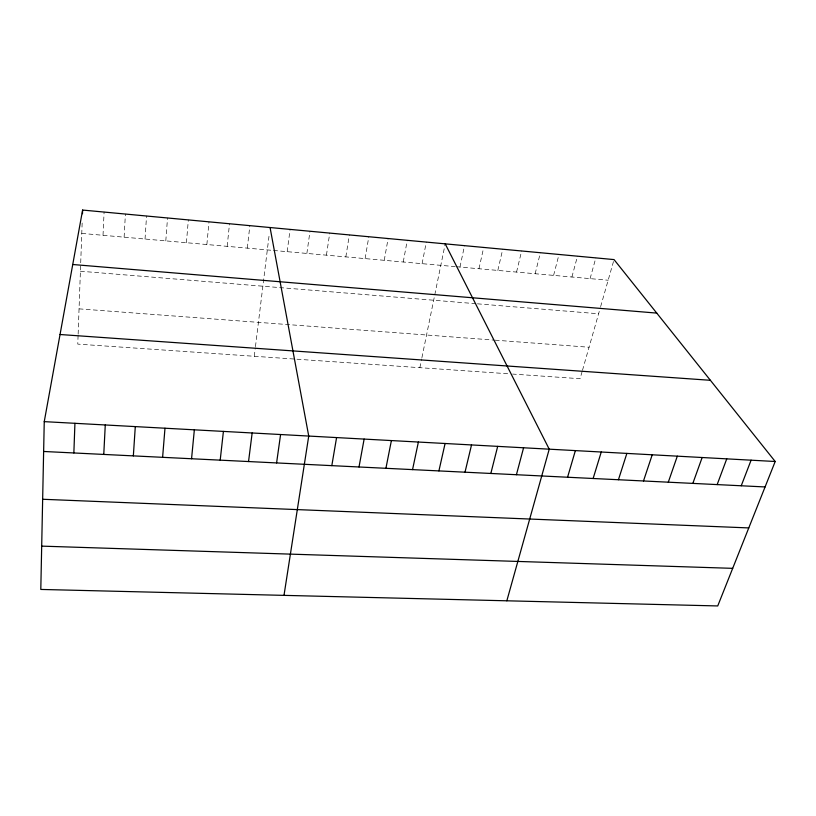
<?xml version="1.0" encoding="UTF-8"?>
<svg xmlns="http://www.w3.org/2000/svg" width="816" height="816" viewBox="0 0 816 816"><rect width="100%" height="100%" fill="white"/><g stroke="black" fill="none" stroke-linecap="round" stroke-linejoin="round"><path stroke-width="0.61" stroke-dasharray="4.08 3.06" d="M78.091 335.376L77.775 344.117L510.112 373.901M78.142 334.132L82.212 221.116M103.02 235.294L104.091 212.058M124.114 237.17L125.399 214.047M145.034 239.027L146.543 216.016M165.801 240.883L167.525 217.974M186.415 242.709L188.343 219.912M206.866 244.535L209.008 221.84M227.174 246.34L229.51 223.747M247.319 248.125L249.859 225.644M254.276 356.276L255.306 347.861M255.459 346.667L269.3 233.743M287.171 251.675L290.108 229.398M306.867 253.429L309.998 231.254M326.431 255.163L329.746 233.09M345.841 256.897L349.35 234.916M365.119 258.611L368.812 236.732M384.244 260.314L388.12 238.537M403.237 261.997L407.286 240.322M422.096 263.68L426.319 242.097M419.863 367.679L421.648 358.958M421.903 357.704L445.21 243.851M459.959 267.046L464.528 245.657M478.961 268.739L483.704 247.442M497.821 270.412L502.748 249.217M516.548 272.085L521.638 250.981M535.143 273.737L540.386 252.725M553.595 275.38L559.011 254.459M571.914 277.001L577.483 256.183M590.101 278.623L595.833 257.887M582.134 371.504L580.084 378.716L512.642 374.075M582.481 370.311L600.29 307.836M600.627 306.643L614.04 259.59M79.05 308.856L493.996 340.088M495.21 340.18L589.06 347.239M80.407 271.228L476.207 303.725M477.452 303.827L598.597 313.772M81.773 233.407L272.279 250.349M273.523 250.461L455.175 266.618M456.368 266.73L608.165 280.235"/><path stroke-width="1.22" d="M44.248 421.637L40.8 589.438L717.733 605.941L775.2 461.499L614.04 259.59L82.61 210.059L44.248 421.637L775.2 461.499M73.858 452.962L74.929 423.31M82.477 213.751L82.61 210.059M103.765 454.43L105.274 424.963M133.345 455.889L135.293 426.605M162.608 457.327L164.985 428.216M191.556 458.745L194.351 429.818M220.198 460.153L223.411 431.409M248.543 461.55L252.154 432.98M276.593 462.927L280.592 434.53M283.999 595.374L308.734 436.06L270.065 227.531M331.816 465.64L336.58 437.58M359.009 466.976L364.13 439.079M385.917 468.302L391.394 440.569M412.549 469.618L418.384 442.037M438.906 470.914L445.087 443.496M465.008 472.189L471.526 444.934M490.834 473.464L497.689 446.362M516.416 474.718L523.586 447.78M506.838 600.8L549.229 449.177L445.21 243.851M567.569 477.238L575.372 450.605M593.13 478.492L601.249 452.013M618.436 479.737L626.861 453.41M643.487 480.971L652.219 454.798M668.294 482.185L677.311 456.164M692.845 483.398L702.148 457.521M717.162 484.592L726.75 458.857M741.234 485.775L751.097 460.183M41.687 546.128L732.697 568.344M42.656 499.27L748.772 527.921M43.636 451.472L765.071 486.948M60.047 334.509L710.379 380.297M72.736 264.506L656.758 313.099"/></g></svg>
